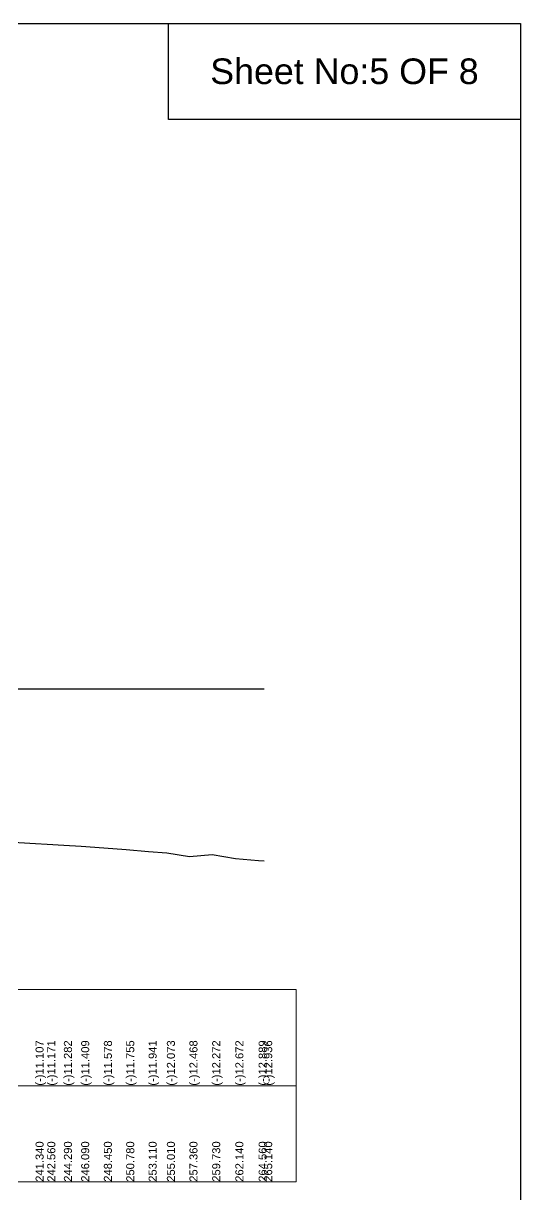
# Model space of a CAD drawing. Header units: inches. Extents: x 89000 to 215021, y -23839 to 0.
# Drawn here: x 168447 to 170000, y -3658 to 0 of the extents above; entities that cross this region are included whole.
import ezdxf

# ---------------------------------------------------------------- set-up
doc = ezdxf.new("R2010")
doc.units = ezdxf.units.IN
doc.header["$LTSCALE"] = 7
doc.header["$MEASUREMENT"] = 0
for name, color, linetype, lineweight in [('Cross section Data Border', 7, 'Continuous', 9), ('Cross Section Labels', 7, 'Continuous', 9), ('Existing_Bed_Level for Xsection', 7, 'Continuous', 25), ('Long Section Labels', 7, 'Continuous', 9)]:
    doc.layers.add(name, color=color, linetype=linetype, lineweight=lineweight)
doc.styles.get("Standard").update_dxf_attribs({"font": 'arial.ttf'})
doc.dimstyles.get("Standard").update_dxf_attribs({"dimtxt": 36, "dimasz": 36, "dimexe": 0.18, "dimexo": 0.0625, "dimgap": 0.09, "dimtad": 0, "dimtih": 1, "dimtoh": 1, "dimdec": 4, "dimzin": 0, "dimdsep": 46, "dimtxsty": 'Standard', "dimcen": 0.09, "dimadec": 0, "dimazin": 0, "dimtfac": 1, "dimtdec": 4, "dimtofl": 0, "dimtmove": 0, "dimatfit": 3, "dimfxl": 1, "dimtolj": 1, "dimtzin": 0, "dimarcsym": 0})

msp = doc.modelspace()

# ---------------------------------------------------------------- linework, layer by layer
for points in [[(160000, 0), (170000, 0), (170000, -7071), (160000, -7071)], [(168900, 0), (170000, 0), (170000, -300), (168900, -300)]]:
    msp.add_lwpolyline(points, close=True)
at = {"layer": 'Cross section Data Border'}
msp.add_lwpolyline([(160345.10157, -3017.79875), (169299.30157, -3017.79875), (169299.30157, -3617.79875), (160345.10157, -3617.79875)], close=True, dxfattribs=at)
msp.add_lwpolyline([(160345.10157, -3317.79875), (169299.30157, -3317.79875)], dxfattribs=at)
at = {"layer": 'Existing_Bed_Level for Xsection'}
for points in [[(161245.10157, -2077.79875), (169199.30157, -2077.79875)], [(168363.80157, -2553.98875), (168485.30157, -2561.00875), (168521.90157, -2562.92875), (168573.80157, -2566.25875), (168627.80157, -2570.06875), (168698.60157, -2575.13875), (168768.50157, -2580.44875), (168838.40157, -2586.02875), (168895.40157, -2589.98875), (168965.90157, -2601.83875), (169037.00157, -2595.95875), (169109.30157, -2607.95875), (169181.90157, -2614.46875), (169199.30157, -2615.87875)]]:
    msp.add_lwpolyline(points, dxfattribs=at)

# ---------------------------------------------------------------- texts
at = {"insert": (169450, -150), "char_height": 80, "attachment_point": 5}
msp.add_mtext('Sheet No:5 OF 8', dxfattribs=at)
at = {"layer": 'Long Section Labels', "char_height": 25, "attachment_point": 1, "rotation": 90}
for s, insert in [('(-)11.107', (168485.30157, -3317.79875)), ('(-)11.171', (168521.90157, -3317.79875)), ('(-)11.282', (168573.80157, -3317.79875)), ('(-)11.409', (168627.80157, -3317.79875)), ('(-)11.578', (168698.60157, -3317.79875)), ('(-)11.755', (168768.50157, -3317.79875)), ('(-)11.941', (168838.40157, -3317.79875)), ('(-)12.073', (168895.40157, -3317.79875)), ('(-)12.468', (168965.90157, -3317.79875)), ('(-)12.272', (169037.00157, -3317.79875)), ('(-)12.672', (169109.30157, -3317.79875)), ('(-)12.889', (169181.90157, -3317.79875)), ('(-)12.936', (169199.30157, -3317.79875)), ('241.340', (168485.30157, -3617.79875)), ('242.560', (168521.90157, -3617.79875)), ('244.290', (168573.80157, -3617.79875)), ('246.090', (168627.80157, -3617.79875)), ('248.450', (168698.60157, -3617.79875)), ('250.780', (168768.50157, -3617.79875)), ('253.110', (168838.40157, -3617.79875)), ('255.010', (168895.40157, -3617.79875)), ('257.360', (168965.90157, -3617.79875)), ('259.730', (169037.00157, -3617.79875)), ('262.140', (169109.30157, -3617.79875)), ('264.560', (169181.90157, -3617.79875)), ('265.140', (169199.30157, -3617.79875))]:
    msp.add_mtext(s, dxfattribs=dict(at, insert=insert))

# ---------------------------------------------------------------- leaders
at = {"layer": 'Cross Section Labels', "annotation_type": 0, "has_hookline": 1, "hookline_direction": 0, "text_width": 1172.86835}
msp.add_leader([(167524.90364, -2488.93497), (167524.90364, -2391.44796), (167824.81364, -2391.44796)], dimstyle='Standard', override={"dimasz": 36}, dxfattribs=at)

doc.saveas('drawing.dxf')
